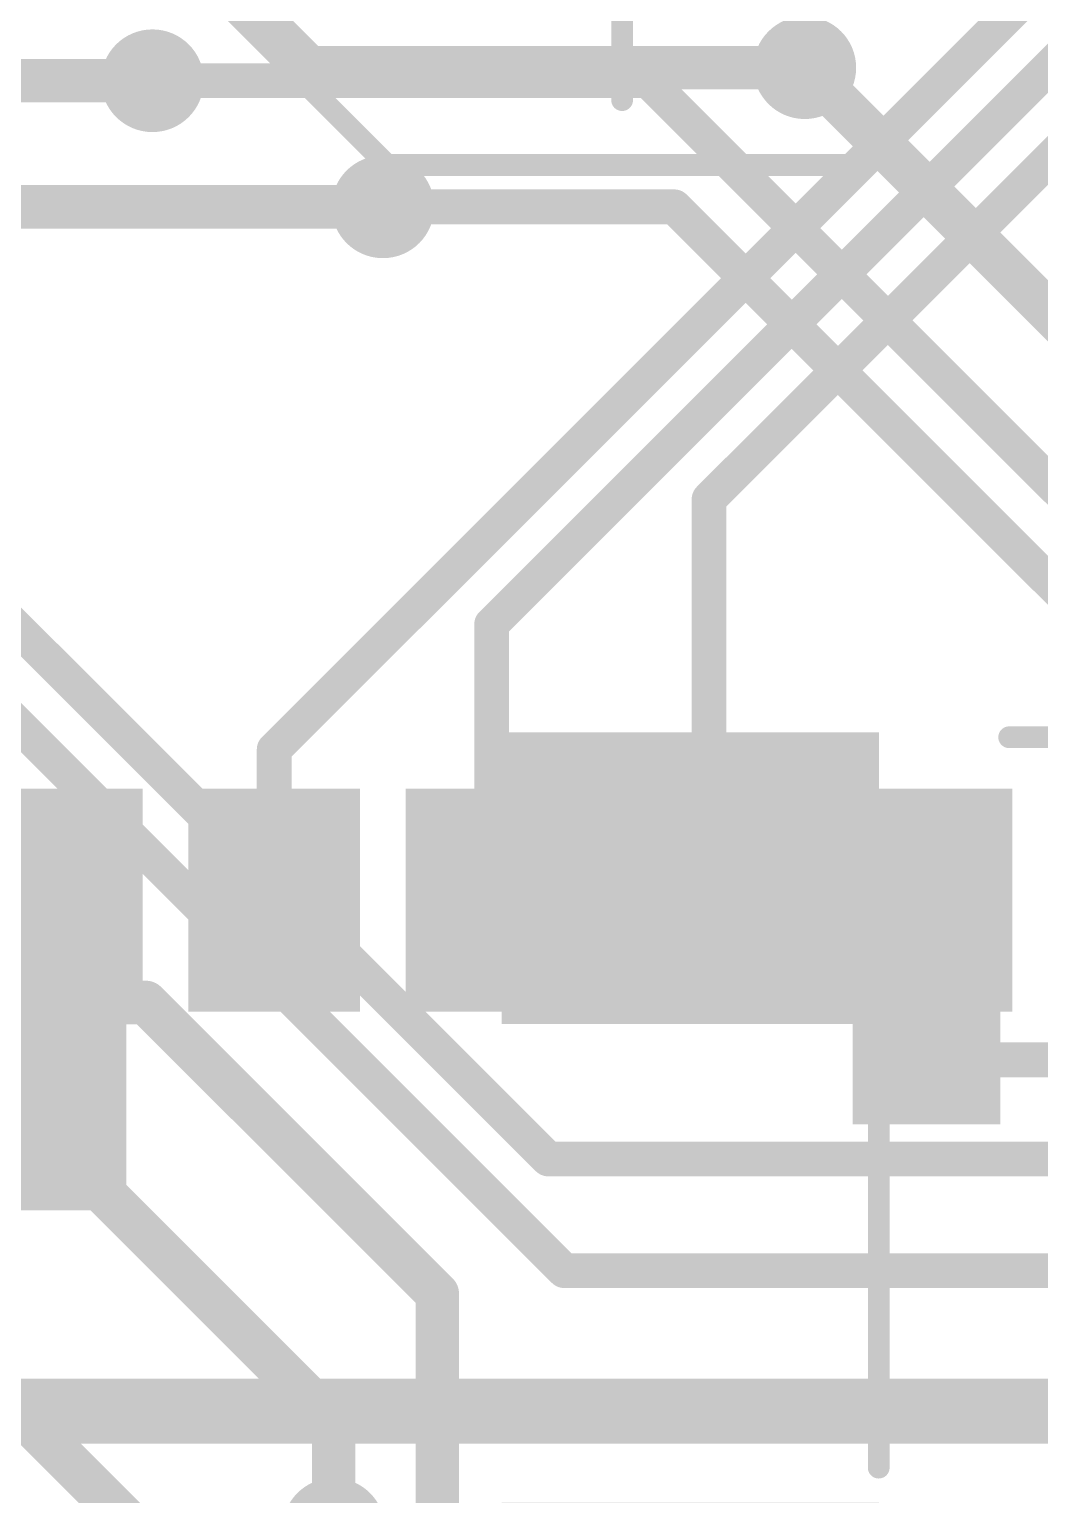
# Model space of a CAD drawing. Header units: millimetres. Extents: x -1.46 to 1.41, y -0.13 to 2.68.
# Drawn here: x -0.2813 to -0.049, y 0.2858 to 0.6228 of the extents above; entities that cross this region are included whole.
import ezdxf

# ---------------------------------------------------------------- set-up
doc = ezdxf.new("R2010")
doc.units = ezdxf.units.MM
doc.header["$MEASUREMENT"] = 0
for name, color, linetype in [('BottomLayer', 5, 'Continuous'), ('BottomPaste', 16, 'Continuous'), ('BottomSolder', 6, 'Continuous'), ('Mechanical2', 216, 'Continuous'), ('TopLayer', 1, 'Continuous'), ('TopOverlay', 2, 'Continuous'), ('TopPaste', 8, 'Continuous'), ('TopSolder', 216, 'Continuous'), ('ViaHoleLayer', 16, 'Continuous')]:
    doc.layers.add(name, color=color, linetype=linetype)

# ---------------------------------------------------------------- blocks, each defined once
blk = doc.blocks.new('TACTILE_SWITCH_13MM_ACTUATOR_12')
at = {"layer": 'TopLayer'}
for points in [[(-0.20669, 0.11811), (-0.12795, 0.11811), (-0.12795, 0.05906), (-0.20669, 0.05906)], [(0.12795, 0.11811), (0.20669, 0.11811), (0.20669, 0.05906), (0.12795, 0.05906)], [(-0.20669, -0.05906), (-0.12795, -0.05906), (-0.12795, -0.11811), (-0.20669, -0.11811)], [(0.12795, -0.05906), (0.20669, -0.05906), (0.20669, -0.11811), (0.12795, -0.11811)]]:
    blk.add_hatch(color=1, dxfattribs=at).paths.add_polyline_path(points)
at = {"layer": 'TopPaste'}
for points in [[(-0.20669, 0.11811), (-0.12795, 0.11811), (-0.12795, 0.05906), (-0.20669, 0.05906)], [(0.12795, 0.11811), (0.20669, 0.11811), (0.20669, 0.05906), (0.12795, 0.05906)], [(-0.20669, -0.05906), (-0.12795, -0.05906), (-0.12795, -0.11811), (-0.20669, -0.11811)], [(0.12795, -0.05906), (0.20669, -0.05906), (0.20669, -0.11811), (0.12795, -0.11811)]]:
    blk.add_hatch(color=8, dxfattribs=at).paths.add_polyline_path(points)
at = {"layer": 'TopSolder'}
for points in [[(-0.21069, 0.12211), (-0.12395, 0.12211), (-0.12395, 0.05506), (-0.21069, 0.05506)], [(0.12395, 0.12211), (0.21069, 0.12211), (0.21069, 0.05506), (0.12395, 0.05506)], [(-0.21069, -0.05506), (-0.12395, -0.05506), (-0.12395, -0.12211), (-0.21069, -0.12211)], [(0.12395, -0.05506), (0.21069, -0.05506), (0.21069, -0.12211), (0.12395, -0.12211)]]:
    blk.add_hatch(color=216, dxfattribs=at).paths.add_polyline_path(points)
at = {"layer": 'TopOverlay', "const_width": 0.005}
for points in [[(0.094, 0.121), (-0.09, 0.121)], [(-0.124, 0.047), (-0.124, -0.047)], [(0.124, 0.047), (0.124, -0.047)], [(0.094, -0.121), (-0.09, -0.121)]]:
    blk.add_lwpolyline(points, dxfattribs=at)
at = {"layer": 'TopOverlay', "const_width": 0.0025}
for points in [[(-0.09125, 0.121, 1), (-0.08875, 0.121, 1)], [(0.09275, 0.121, 1), (0.09525, 0.121, 1)], [(-0.12525, 0.047, 1), (-0.12275, 0.047, 1)], [(0.12275, 0.047, 1), (0.12525, 0.047, 1)], [(-0.12525, -0.047, 1), (-0.12275, -0.047, 1)], [(0.12275, -0.047, 1), (0.12525, -0.047, 1)], [(-0.09125, -0.121, 1), (-0.08875, -0.121, 1)], [(0.09275, -0.121, 1), (0.09525, -0.121, 1)]]:
    blk.add_lwpolyline(points, format="xyb", close=True, dxfattribs=at)
blk = doc.blocks.new('M55_7012642R_B_121')
at = {"layer": 'BottomLayer'}
for points in [[(0.06575, -0.12992), (0.03425, -0.12992), (0.03425, -0.08661), (0.06575, -0.08661)], [(0.11575, -0.12992), (0.08425, -0.12992), (0.08425, -0.08661), (0.11575, -0.08661)], [(0.16575, -0.12992), (0.13425, -0.12992), (0.13425, -0.08661), (0.16575, -0.08661)], [(0.21575, -0.12992), (0.18425, -0.12992), (0.18425, -0.08661), (0.21575, -0.08661)], [(0.26575, -0.12992), (0.23425, -0.12992), (0.23425, -0.08661), (0.26575, -0.08661)]]:
    blk.add_hatch(color=5, dxfattribs=at).paths.add_polyline_path(points)
at = {"layer": 'BottomPaste'}
for points in [[(0.06575, -0.12992), (0.03425, -0.12992), (0.03425, -0.08661), (0.06575, -0.08661)], [(0.11575, -0.12992), (0.08425, -0.12992), (0.08425, -0.08661), (0.11575, -0.08661)], [(0.16575, -0.12992), (0.13425, -0.12992), (0.13425, -0.08661), (0.16575, -0.08661)], [(0.21575, -0.12992), (0.18425, -0.12992), (0.18425, -0.08661), (0.21575, -0.08661)], [(0.26575, -0.12992), (0.23425, -0.12992), (0.23425, -0.08661), (0.26575, -0.08661)]]:
    blk.add_hatch(color=16, dxfattribs=at).paths.add_polyline_path(points)
at = {"layer": 'BottomSolder'}
for points in [[(0.06975, -0.13392), (0.03025, -0.13392), (0.03025, -0.08261), (0.06975, -0.08261)], [(0.11975, -0.13392), (0.08025, -0.13392), (0.08025, -0.08261), (0.11975, -0.08261)], [(0.16975, -0.13392), (0.13025, -0.13392), (0.13025, -0.08261), (0.16975, -0.08261)], [(0.21975, -0.13392), (0.18025, -0.13392), (0.18025, -0.08261), (0.21975, -0.08261)], [(0.26975, -0.13392), (0.23025, -0.13392), (0.23025, -0.08261), (0.26975, -0.08261)]]:
    blk.add_hatch(color=6, dxfattribs=at).paths.add_polyline_path(points)
blk = doc.blocks.new('PRT_10474_125')
at = {"layer": 'TopOverlay', "const_width": 0.005}
for points in [[(-0.266, 0.109), (-0.318, 0.057)], [(-0.318, 0.057), (-0.318, -0.052)], [(-0.30308, 0.003), (-0.26208, 0.003)], [(-0.318, -0.052), (-0.266, -0.104)]]:
    blk.add_lwpolyline(points, dxfattribs=at)
at = {"layer": 'TopOverlay', "const_width": 0.0025}
for points in [[(-0.31925, 0.057, 1), (-0.31675, 0.057, 1)], [(-0.31925, 0.057, 1), (-0.31675, 0.057, 1)], [(-0.30433, 0.003, 1), (-0.30183, 0.003, 1)], [(-0.31925, -0.052, 1), (-0.31675, -0.052, 1)], [(-0.31925, -0.052, 1), (-0.31675, -0.052, 1)]]:
    blk.add_lwpolyline(points, format="xyb", close=True, dxfattribs=at)

msp = doc.modelspace()

# ---------------------------------------------------------------- hatches: boundary and pattern name
at = {"layer": 'BottomLayer'}
h = msp.add_hatch(color=5, dxfattribs=at)
edge = h.paths.add_edge_path()
edge.add_arc((-0.103, 0.614), 0.01181, 0, 360)
h = msp.add_hatch(color=5, dxfattribs=at)
edge = h.paths.add_edge_path()
edge.add_arc((-0.253, 0.611), 0.01181, 0, 360)
h = msp.add_hatch(color=5, dxfattribs=at)
edge = h.paths.add_edge_path()
edge.add_arc((-0.2, 0.582), 0.01181, 0, 360)
for points in [[(-0.058, 0.445), (-0.092, 0.445), (-0.092, 0.371), (-0.058, 0.371)], [(-0.259, 0.444), (-0.293, 0.444), (-0.293, 0.35119), (-0.259, 0.35119)]]:
    msp.add_hatch(color=5, dxfattribs=at).paths.add_polyline_path(points)
h = msp.add_hatch(color=5, dxfattribs=at)
edge = h.paths.add_edge_path()
edge.add_arc((-0.074, 0.38581), 0.01181, 0, 360)
h = msp.add_hatch(color=5, dxfattribs=at)
edge = h.paths.add_edge_path()
edge.add_arc((-0.275, 0.366), 0.01181, 0, 360)
h = msp.add_hatch(color=5, dxfattribs=at)
edge = h.paths.add_edge_path()
edge.add_arc((-0.21132, 0.27781), 0.01181, 0, 360)
at = {"layer": 'BottomSolder'}
h = msp.add_hatch(color=6, dxfattribs=at)
edge = h.paths.add_edge_path()
edge.add_arc((-0.253, 0.611), 0.00591, 0, 360)
h = msp.add_hatch(color=6, dxfattribs=at)
edge = h.paths.add_edge_path()
edge.add_arc((-0.103, 0.614), 0.00591, 0, 360)
h = msp.add_hatch(color=6, dxfattribs=at)
edge = h.paths.add_edge_path()
edge.add_arc((-0.2, 0.582), 0.00591, 0, 360)
h = msp.add_hatch(color=6, dxfattribs=at)
edge = h.paths.add_edge_path()
edge.add_arc((-0.074, 0.38581), 0.00591, 0, 360)
h = msp.add_hatch(color=6, dxfattribs=at)
edge = h.paths.add_edge_path()
edge.add_arc((-0.275, 0.366), 0.00591, 0, 360)
at = {"layer": 'TopLayer'}
h = msp.add_hatch(color=1, dxfattribs=at)
edge = h.paths.add_edge_path()
edge.add_arc((-0.103, 0.614), 0.01181, 0, 360)
h = msp.add_hatch(color=1, dxfattribs=at)
edge = h.paths.add_edge_path()
edge.add_arc((-0.253, 0.611), 0.01181, 0, 360)
h = msp.add_hatch(color=1, dxfattribs=at)
edge = h.paths.add_edge_path()
edge.add_arc((-0.2, 0.582), 0.01181, 0, 360)
h = msp.add_hatch(color=1, dxfattribs=at)
edge = h.paths.add_edge_path()
edge.add_arc((-0.074, 0.38581), 0.01181, 0, 360)
h = msp.add_hatch(color=1, dxfattribs=at)
edge = h.paths.add_edge_path()
edge.add_arc((-0.275, 0.366), 0.01181, 0, 360)
h = msp.add_hatch(color=1, dxfattribs=at)
edge = h.paths.add_edge_path()
edge.add_arc((-0.21132, 0.27781), 0.01181, 0, 360)
at = {"layer": 'TopSolder'}
h = msp.add_hatch(color=216, dxfattribs=at)
edge = h.paths.add_edge_path()
edge.add_arc((-0.253, 0.611), 0.00591, 0, 360)
h = msp.add_hatch(color=216, dxfattribs=at)
edge = h.paths.add_edge_path()
edge.add_arc((-0.103, 0.614), 0.00591, 0, 360)
h = msp.add_hatch(color=216, dxfattribs=at)
edge = h.paths.add_edge_path()
edge.add_arc((-0.2, 0.582), 0.00591, 0, 360)
h = msp.add_hatch(color=216, dxfattribs=at)
edge = h.paths.add_edge_path()
edge.add_arc((-0.074, 0.38581), 0.00591, 0, 360)
h = msp.add_hatch(color=216, dxfattribs=at)
edge = h.paths.add_edge_path()
edge.add_arc((-0.275, 0.366), 0.00591, 0, 360)
at = {"layer": 'ViaHoleLayer'}
h = msp.add_hatch(color=16, dxfattribs=at)
edge = h.paths.add_edge_path()
edge.add_arc((-0.253, 0.611), 0.00591, 0, 360)
h = msp.add_hatch(color=16, dxfattribs=at)
edge = h.paths.add_edge_path()
edge.add_arc((-0.103, 0.614), 0.00591, 0, 360)
h = msp.add_hatch(color=16, dxfattribs=at)
edge = h.paths.add_edge_path()
edge.add_arc((-0.2, 0.582), 0.00591, 0, 360)
h = msp.add_hatch(color=16, dxfattribs=at)
edge = h.paths.add_edge_path()
edge.add_arc((-0.074, 0.38581), 0.00591, 0, 360)
h = msp.add_hatch(color=16, dxfattribs=at)
edge = h.paths.add_edge_path()
edge.add_arc((-0.275, 0.366), 0.00591, 0, 360)

# ---------------------------------------------------------------- linework, layer by layer
at = {"layer": 'BottomLayer'}
for points, const_width in [([(-0.225, 0.45718), (0.07982, 0.762)], 0.008), ([(-0.175, 0.48597), (0.08512, 0.74609)], 0.008), ([(-0.125, 0.51476), (0.09133, 0.73109)], 0.008), ([(-0.308, 0.705), (-0.217, 0.614)], 0.01), ([(-0.217, 0.614), (-0.103, 0.614)], 0.01), ([(-0.3, 0.611), (-0.253, 0.611)], 0.01), ([(-0.306, 0.582), (-0.2, 0.582)], 0.01), ([(-0.125, 0.42253), (-0.125, 0.51476)], 0.008), ([(-0.175, 0.42253), (-0.175, 0.48597)], 0.008), ([(-0.225, 0.42253), (-0.225, 0.45718)], 0.008), ([(-0.275, 0.366), (-0.275, 0.42253)], 0.012), ([(-0.074, 0.38581), (-0.074, 0.42153)], 0.012), ([(-0.076, 0.42153), (-0.075, 0.42253)], 0.008), ([(-0.306, 0.305), (0.137, 0.305)], 0.015)]:
    msp.add_lwpolyline(points, dxfattribs=dict(at, const_width=const_width))
for points, const_width in [([(-0.2195, 0.614, 1), (-0.2145, 0.614, 1)], 0.005), ([(-0.2195, 0.614, 1), (-0.2145, 0.614, 1)], 0.005), ([(-0.1055, 0.614, 1), (-0.1005, 0.614, 1)], 0.005), ([(-0.2555, 0.611, 1), (-0.2505, 0.611, 1)], 0.005), ([(-0.2025, 0.582, 1), (-0.1975, 0.582, 1)], 0.005), ([(-0.127, 0.51476, 1), (-0.123, 0.51476, 1)], 0.004), ([(-0.127, 0.51476, 1), (-0.123, 0.51476, 1)], 0.004), ([(-0.177, 0.48597, 1), (-0.173, 0.48597, 1)], 0.004), ([(-0.177, 0.48597, 1), (-0.173, 0.48597, 1)], 0.004), ([(-0.227, 0.45718, 1), (-0.223, 0.45718, 1)], 0.004), ([(-0.227, 0.45718, 1), (-0.223, 0.45718, 1)], 0.004), ([(-0.278, 0.42253, 1), (-0.272, 0.42253, 1)], 0.006), ([(-0.227, 0.42253, 1), (-0.223, 0.42253, 1)], 0.004), ([(-0.177, 0.42253, 1), (-0.173, 0.42253, 1)], 0.004), ([(-0.127, 0.42253, 1), (-0.123, 0.42253, 1)], 0.004), ([(-0.077, 0.42153, 1), (-0.071, 0.42153, 1)], 0.006), ([(-0.078, 0.42153, 1), (-0.074, 0.42153, 1)], 0.004), ([(-0.077, 0.42253, 1), (-0.073, 0.42253, 1)], 0.004), ([(-0.077, 0.38581, 1), (-0.071, 0.38581, 1)], 0.006), ([(-0.278, 0.366, 1), (-0.272, 0.366, 1)], 0.006)]:
    msp.add_lwpolyline(points, format="xyb", close=True, dxfattribs=dict(at, const_width=const_width))
at = {"layer": 'Mechanical2', "const_width": 0.015}
msp.add_lwpolyline([(1.39764, 1.27953, 1), (-1.39764, 1.27953, 1)], format="xyb", close=True, dxfattribs=at)
at = {"layer": 'TopLayer'}
for points, const_width in [([(-0.103, 0.614), (-0.02597, 0.53697)], 0.01), ([(-0.253, 0.611), (-0.139, 0.611)], 0.008), ([(-0.139, 0.611), (-0.01869, 0.49069)], 0.008), ([(-0.2, 0.582), (-0.133, 0.582)], 0.008), ([(-0.133, 0.582), (-0.0186, 0.4676)], 0.008), ([(-0.299, 0.5), (-0.162, 0.363)], 0.008), ([(-0.314, 0.493), (-0.15831, 0.33731)], 0.008), ([(-0.457, 0.399), (-0.25452, 0.399)], 0.01), ([(-0.25452, 0.399), (-0.1875, 0.33199)], 0.01), ([(-0.074, 0.38581), (0.10181, 0.38581)], 0.008), ([(-0.357, 0.378), (-0.225, 0.246)], 0.01), ([(-0.275, 0.366), (-0.21132, 0.30232)], 0.01), ([(-0.162, 0.363), (0.125, 0.363)], 0.008), ([(-0.15831, 0.33731), (0.0255, 0.33731)], 0.008), ([(-0.1875, 0.246), (-0.1875, 0.33199)], 0.01), ([(-0.21132, 0.27781), (-0.21132, 0.30232)], 0.01)]:
    msp.add_lwpolyline(points, dxfattribs=dict(at, const_width=const_width))
for points, const_width in [([(-0.1055, 0.614, 1), (-0.1005, 0.614, 1)], 0.005), ([(-0.255, 0.611, 1), (-0.251, 0.611, 1)], 0.004), ([(-0.141, 0.611, 1), (-0.137, 0.611, 1)], 0.004), ([(-0.141, 0.611, 1), (-0.137, 0.611, 1)], 0.004), ([(-0.202, 0.582, 1), (-0.198, 0.582, 1)], 0.004), ([(-0.135, 0.582, 1), (-0.131, 0.582, 1)], 0.004), ([(-0.135, 0.582, 1), (-0.131, 0.582, 1)], 0.004), ([(-0.25702, 0.399, 1), (-0.25202, 0.399, 1)], 0.005), ([(-0.25702, 0.399, 1), (-0.25202, 0.399, 1)], 0.005), ([(-0.076, 0.38581, 1), (-0.072, 0.38581, 1)], 0.004), ([(-0.2775, 0.366, 1), (-0.2725, 0.366, 1)], 0.005), ([(-0.164, 0.363, 1), (-0.16, 0.363, 1)], 0.004), ([(-0.164, 0.363, 1), (-0.16, 0.363, 1)], 0.004), ([(-0.16031, 0.33731, 1), (-0.15631, 0.33731, 1)], 0.004), ([(-0.16031, 0.33731, 1), (-0.15631, 0.33731, 1)], 0.004), ([(-0.19, 0.33199, 1), (-0.185, 0.33199, 1)], 0.005), ([(-0.19, 0.33199, 1), (-0.185, 0.33199, 1)], 0.005), ([(-0.21382, 0.30232, 1), (-0.20882, 0.30232, 1)], 0.005), ([(-0.21382, 0.30232, 1), (-0.20882, 0.30232, 1)], 0.005)]:
    msp.add_lwpolyline(points, format="xyb", close=True, dxfattribs=dict(at, const_width=const_width))

# ---------------------------------------------------------------- block references
for name, p, rotation in [('PRT_10474_125', (-0.142, 0.90962), 90), ('M55_7012642R_B_121', (-0.025, 0.31426), 180), ('TACTILE_SWITCH_13MM_ACTUATOR_12', (0.038, 0.339), 180)]:
    msp.add_blockref(name, p, dxfattribs=dict(rotation=rotation))

doc.saveas('drawing.dxf')
